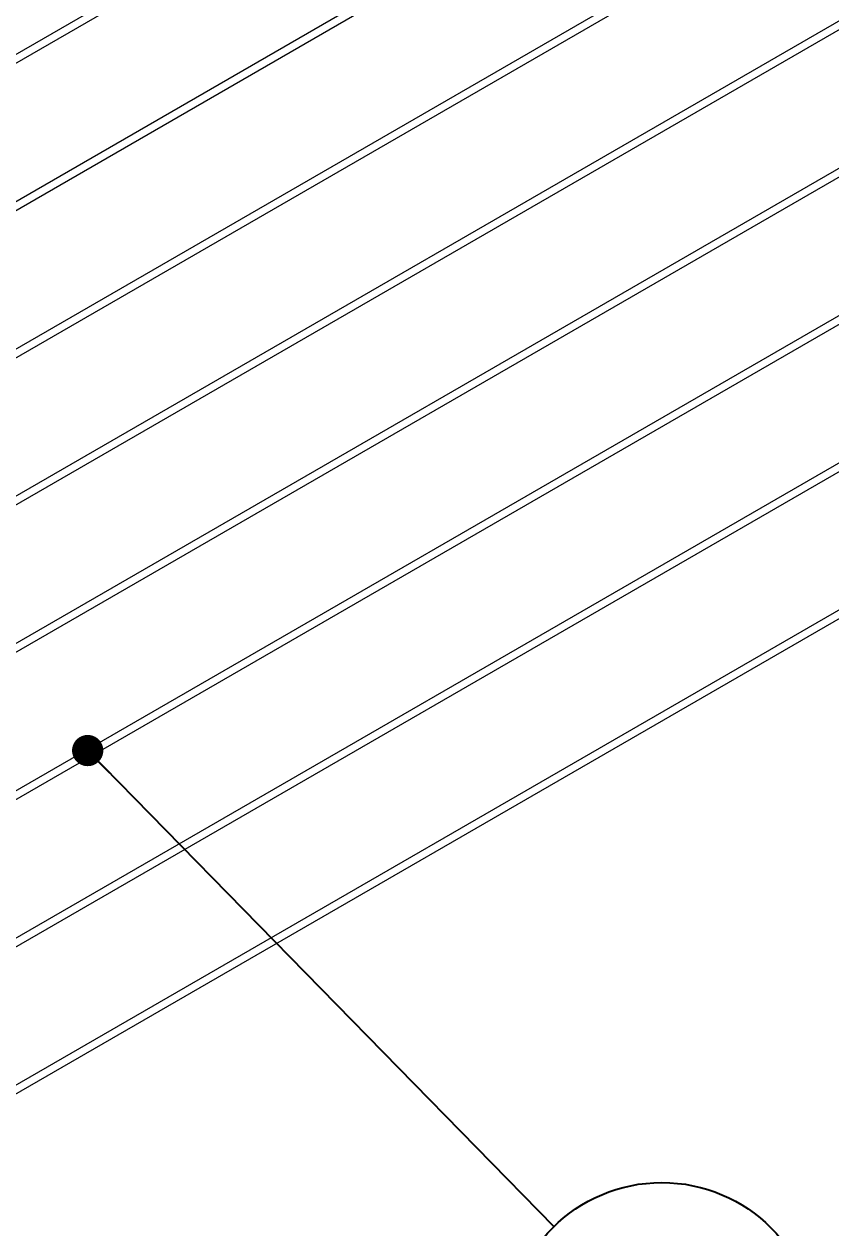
# Model space of a CAD drawing. Header units: inches. Extents: x 0.03 to 2.74, y 0.01 to 1.91.
# Drawn here: x 0.2794 to 0.3655, y 0.9703 to 1.0987 of the extents above; entities that cross this region are included whole.
import ezdxf

# ---------------------------------------------------------------- set-up
doc = ezdxf.new("R2010")
doc.units = ezdxf.units.IN
doc.header["$MEASUREMENT"] = 0
doc.layers.add('SLD-0_0', color=7, linetype='Continuous')
doc.styles.add('SLDTEXTSTYLE0', font='TXT', dxfattribs={"width": 0.75})
doc.dimstyles.new('SLDDIMSTYLE0', dxfattribs={"dimtxt": 0.18, "dimasz": 0.003333, "dimexe": 0, "dimexo": 0.0625, "dimgap": 0, "dimtad": 0, "dimtih": 1, "dimtoh": 1, "dimdec": 0, "dimrnd": 1e-09, "dimzin": 0, "dimdsep": 46, "dimtxsty": 'Standard', "dimblk1": 'DOT', "dimblk2": 'DOT', "dimsah": 1, "dimcen": 0.09, "dimadec": 0, "dimazin": 0, "dimtfac": 0.003333, "dimtdec": 0, "dimtofl": 0, "dimtmove": 0, "dimatfit": 3, "dimldrblk": 'DOT', "dimfxl": 1, "dimfrac": 2, "dimtolj": 1, "dimtzin": 0, "dimarcsym": 0})

# ---------------------------------------------------------------- blocks, each defined once
blk = doc.blocks.new('SW_NOTE_24')
at = {"layer": 'SLD-0_0', "color": 0}
blk.add_circle((0.01152, -0.01176), 0.01646, dxfattribs=at)
at = {"layer": 'SLD-0_0', "color": 0, "insert": (0.00727, -0.00568), "char_height": 0.01148, "attachment_point": 1, "style": 'SLDTEXTSTYLE0'}
blk.add_mtext('9', dxfattribs=at)
blk = doc.blocks.new('_DOT')
at = {"color": 0, "linetype": 'ByBlock', "lineweight": -2}
blk.add_line((-0.5, 0), (-1, 0), dxfattribs=at)
at = {"color": 0, "linetype": 'ByBlock', "const_width": 0.5}
blk.add_lwpolyline([(-0.25, 0, 1), (0.25, 0, 1)], format="xyb", close=True, dxfattribs=at)

msp = doc.modelspace()

# ---------------------------------------------------------------- linework, layer by layer
at = {"linetype": 'Continuous', "lineweight": 15}
for p, q in [((0.41859857, 1.17629379), (0.15543491, 1.02437265)), ((0.15583552, 1.0236787), (0.41899918, 1.17559984)), ((0.41859857, 1.16059108), (0.15543491, 1.00866994)), ((0.15583552, 1.00797599), (0.41899918, 1.15989713)), ((0.41859857, 1.14488837), (0.15543491, 0.99296723)), ((0.15583552, 0.99227328), (0.41899918, 1.14419443)), ((0.41859857, 1.12918567), (0.15543491, 0.97726452)), ((0.15583552, 0.97657057), (0.41899918, 1.12849172)), ((0.41859857, 1.11348296), (0.15543491, 0.96156181)), ((0.15583552, 0.96086786), (0.41899918, 1.11278901)), ((0.41859857, 1.09778025), (0.15543491, 0.94585911)), ((0.15583552, 0.94516516), (0.41899918, 1.0970863)), ((0.41859857, 1.08207754), (0.15543491, 0.9301564)), ((0.15583552, 0.92946245), (0.41899918, 1.08138359)), ((0.41859857, 1.06637484), (0.15543491, 0.91445369)), ((0.15583552, 0.91375974), (0.41899918, 1.06568089))]:
    msp.add_line(p, q, dxfattribs=at)

# ---------------------------------------------------------------- block references
at = {"layer": 'SLD-0_0'}
msp.add_blockref('SW_NOTE_24', (0.33591941, 0.97045356), dxfattribs=at)

# ---------------------------------------------------------------- leaders
msp.add_leader([(0.28621278, 1.0212201), (0.33591941, 0.97045356)], dimstyle='SLDDIMSTYLE0', override={"dimscale": 1, "dimgap": 0, "dimtad": 0, "dimclrd": 0}, dxfattribs=at)

doc.saveas('drawing.dxf')
